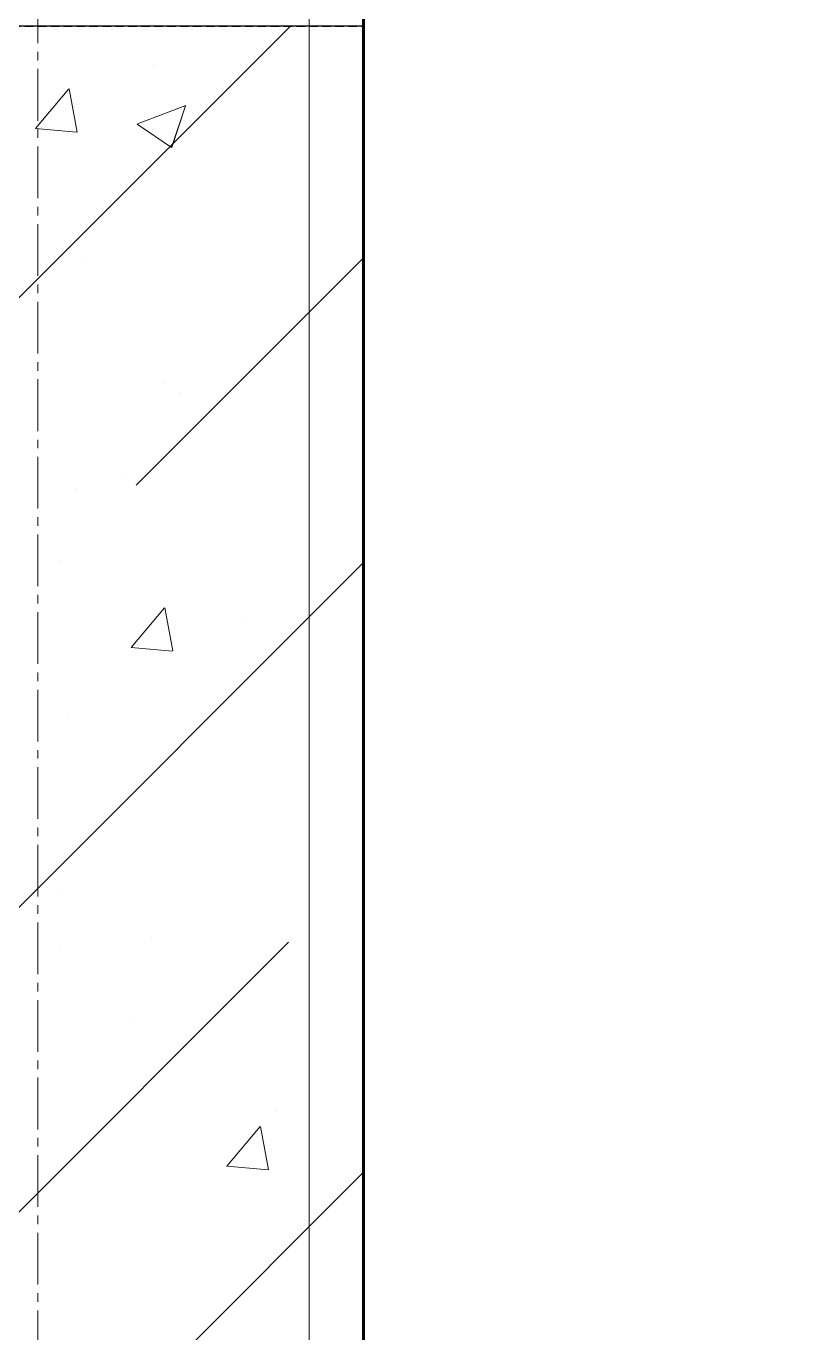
# Model space of a CAD drawing. Header units: millimetres. Extents: x 470010 to 1231400, y -134005 to 421770.
# Drawn here: x 672869.3 to 673156.8, y -53092.5 to -52611.2 of the extents above; entities that cross this region are included whole.
import ezdxf
from ezdxf.enums import TextEntityAlignment as Align

# ---------------------------------------------------------------- set-up
doc = ezdxf.new("R2010")
doc.units = ezdxf.units.MM
doc.linetypes.add('CENTER2', pattern=[28.575, 19.05, -3.175, 3.175, -3.175])
doc.linetypes.add('HIDDEN2', pattern=[4.7625, 3.175, -1.5875])
doc.layers.get('Defpoints').update_dxf_attribs({"color": 140})
for name, color, linetype, lineweight in [('0) шп потолок', 3, 'Continuous', 60), ('АР_Колонны', 70, 'Continuous', 30), ('АР_Стены ЖБ', 7, 'Continuous', 35), ('АР_Стены ПЕНОблок', 52, 'Continuous', 20), ('АР_Штриховка', 8, 'Continuous', 0)]:
    doc.layers.add(name, color=color, linetype=linetype, lineweight=lineweight)
doc.layers.add('РД_Оси_100', color=7, linetype='Continuous', lineweight=0, true_color=0x525252)
doc.styles.add('style1', font='ARIALN.TTF')

# ---------------------------------------------------------------- blocks, each defined once
blk = doc.blocks.new('СОШ_2200_АР_ОСИ_М100_28.05.24')
at = {"layer": 'РД_Оси_100', "color": 251, "linetype": 'CENTER2', "true_color": 0x636466}
blk.add_line((0, -6155), (0, 139938.679), dxfattribs=at)
blk = doc.blocks.new('A$C9108343f')
at = {"layer": '0) шп потолок'}
blk.add_lwpolyline([(14844.96, 43275.16), (14844.96, 51955), (7274.95, 51955), (7274.95, 42855), (13824.96, 42855)], dxfattribs=at)
at = {"layer": 'АР_Колонны', "color": 18, "linetype": 'HIDDEN2', "lineweight": 25, "true_color": 0x000000}
for p, q in [((7054.96, 47755), (7274.96, 47755)), ((7274.96, 47755), (7274.96, 46855))]:
    blk.add_line(p, q, dxfattribs=at)
at = {"layer": 'АР_Колонны', "color": 18, "linetype": 'Continuous', "lineweight": 15, "true_color": 0x000000}
for p, q in [((7274.96, 47755), (7054.96, 47755)), ((7274.96, 47755), (7054.96, 47755)), ((7274.96, 46855), (7274.96, 47755)), ((7274.96, 46855), (7274.96, 47755))]:
    blk.add_line(p, q, dxfattribs=at)
at = {"layer": 'АР_Стены ЖБ', "color": 18, "linetype": 'Continuous', "lineweight": 30, "true_color": 0x000000}
for p, q in [((7274.96, 47755), (7054.96, 47755)), ((7274.96, 46855), (7274.96, 47755))]:
    blk.add_line(p, q, dxfattribs=at)
at = {"layer": 'АР_Стены ПЕНОблок', "color": 18, "linetype": 'Continuous', "lineweight": 20, "true_color": 0x000000}
blk.add_line((7254.96, 21355), (7254.96, 97555), dxfattribs=at)
at = {"layer": 'АР_Штриховка', "color": 18, "linetype": 'Continuous', "lineweight": 5, "true_color": 0x000000}
for p, q in [((7054.96, 47561.94), (7248.02, 47755)), ((7191.24, 47585.97), (7274.96, 47669.68)), ((7054.96, 47337.43), (7274.96, 47557.43)), ((7163.18, 47557.91), (7163.18, 47557.91)), ((7107.05, 47277.27), (7247.37, 47417.59)), ((7054.96, 47112.92), (7274.96, 47332.92))]:
    blk.add_line(p, q, dxfattribs=at)
at = {"layer": 'АР_Штриховка', "color": 18, "linetype": 'Continuous', "lineweight": 0, "true_color": 0x000000}
for p, q in [((7175.47, 47754), (7175.47, 47754)), ((7197.64, 47740.58), (7197.64, 47740.58)), ((7154.13, 47717.26), (7166.38, 47731.85)), ((7169.51, 47715.96), (7166.57, 47731.88)), ((7191.7, 47719), (7209.48, 47725.83)), ((7204.28, 47710.34), (7209.43, 47725.69)), ((7154.13, 47717.25), (7169.32, 47715.93)), ((7191.63, 47718.87), (7204.27, 47710.35)), ((7204.34, 47715.54), (7204.34, 47715.54)), ((7172.38, 47669.44), (7172.38, 47669.44)), ((7153.68, 47654.02), (7153.68, 47654.02)), ((7201.11, 47623.73), (7201.11, 47623.73)), ((7207.24, 47619.91), (7207.24, 47619.91)), ((7187.15, 47589.03), (7187.15, 47589.03)), ((7169.29, 47584.89), (7169.29, 47584.89)), ((7189.38, 47526.2), (7201.62, 47540.79)), ((7204.75, 47524.9), (7201.81, 47540.83)), ((7230.49, 47536.22), (7230.49, 47536.22)), ((7248.01, 47533.26), (7248.01, 47533.26)), ((7189.38, 47526.2), (7204.56, 47524.87)), ((7238.74, 47519.18), (7238.74, 47519.18)), ((7166.2, 47500.33), (7166.2, 47500.33)), ((7163.67, 47436.03), (7163.67, 47436.03)), ((7196.89, 47418.94), (7196.89, 47418.94)), ((7163.11, 47415.78), (7163.11, 47415.78)), ((7189.28, 47389.39), (7189.28, 47389.39)), ((7242.83, 47355.27), (7242.83, 47355.27)), ((7224.62, 47335.14), (7236.87, 47349.74)), ((7239.99, 47333.85), (7237.05, 47349.77)), ((7160.02, 47331.22), (7160.02, 47331.22)), ((7224.62, 47335.14), (7239.8, 47333.81))]:
    blk.add_line(p, q, dxfattribs=at)
at = {"layer": 'РД_Оси_100'}
blk.add_blockref('СОШ_2200_АР_ОСИ_М100_28.05.24', (7154.96, 6755), dxfattribs=at)
at = {"layer": 'Defpoints', "color": 18, "true_color": 0x000000, "style": 'style1'}
for p in [(143949.34, 316089.12), (143974.98, 281639.5), (143890.4, 273244.71), (143839.99, 264276.81), (143967.75, 254892.38), (12251.96, 104178.14), (12382.58, 96023.14)]:
    blk.add_attdef('АР-ПОМЕЩЕНИЕ:НАИМЕНОВАНИЕ', text='', height=100, dxfattribs=at).set_placement(p, align=Align.MIDDLE)
at = {"layer": 'Defpoints', "color": 18, "true_color": 0x000000, "style": 'style1', "flags": 8}
for p in [(143951.3, 279099.09), (143848.34, 269251.11), (143875.33, 260094.25), (144049.74, 250824.7), (163419.28, 238153.36), (155897.46, 237965.97), (183037.2, 237965.97), (143342.94, 237876.19)]:
    blk.add_attdef('АР-ПОМЕЩЕНИЕ:НАИМЕНОВАНИЕ', text='', height=100, dxfattribs=at).set_placement(p, align=Align.MIDDLE)

msp = doc.modelspace()

# ---------------------------------------------------------------- linework, layer by layer
at = {"layer": '0) шп потолок'}
msp.add_lwpolyline([(680563.57, -57091.084), (680563.57, -48411.242), (672993.566, -48411.242), (672993.566, -57511.242), (679543.57, -57511.242)], dxfattribs=at)
at = {"layer": 'АР_Колонны', "color": 18, "linetype": 'HIDDEN2', "lineweight": 25, "true_color": 0x000000}
for p, q in [((672773.57, -52611.242), (672993.57, -52611.242)), ((672993.57, -52611.242), (672993.57, -53511.242))]:
    msp.add_line(p, q, dxfattribs=at)
at = {"layer": 'АР_Колонны', "color": 18, "linetype": 'Continuous', "lineweight": 15, "true_color": 0x000000}
for p, q in [((672993.57, -52611.242), (672773.57, -52611.242)), ((672993.57, -52611.242), (672773.57, -52611.242)), ((672993.57, -53511.242), (672993.57, -52611.242)), ((672993.57, -53511.242), (672993.57, -52611.242))]:
    msp.add_line(p, q, dxfattribs=at)
at = {"layer": 'АР_Стены ЖБ', "color": 18, "linetype": 'Continuous', "lineweight": 30, "true_color": 0x000000}
for p, q in [((672993.57, -52611.242), (672773.57, -52611.242)), ((672993.57, -53511.242), (672993.57, -52611.242))]:
    msp.add_line(p, q, dxfattribs=at)
at = {"layer": 'АР_Стены ПЕНОблок', "color": 18, "linetype": 'Continuous', "lineweight": 20, "true_color": 0x000000}
msp.add_line((672973.57, -79011.242), (672973.57, -2811.242), dxfattribs=at)
at = {"layer": 'АР_Штриховка', "color": 18, "linetype": 'Continuous', "lineweight": 5, "true_color": 0x000000}
for p, q in [((672773.57, -52804.307), (672966.634, -52611.242)), ((672909.856, -52780.273), (672993.57, -52696.56)), ((672773.57, -53028.813), (672993.57, -52808.813)), ((672825.666, -53088.97), (672965.983, -52948.653)), ((672773.57, -53253.319), (672993.57, -53033.319))]:
    msp.add_line(p, q, dxfattribs=at)
at = {"layer": 'АР_Штриховка', "color": 18, "linetype": 'Continuous', "lineweight": 0, "true_color": 0x000000}
for p, q in [((672872.747, -52648.983), (672884.992, -52634.39)), ((672888.118, -52650.281), (672885.181, -52634.36)), ((672910.308, -52647.238), (672928.093, -52640.411)), ((672922.894, -52655.899), (672928.044, -52640.55)), ((672910.247, -52647.373), (672922.881, -52655.895)), ((672872.747, -52648.988), (672887.929, -52650.316)), ((672907.99, -52840.04), (672920.236, -52825.447)), ((672923.361, -52841.338), (672920.424, -52825.417)), ((672907.99, -52840.045), (672923.172, -52841.373)), ((672943.234, -53031.097), (672955.479, -53016.504)), ((672958.603, -53032.395), (672955.667, -53016.474)), ((672943.233, -53031.101), (672958.415, -53032.43))]:
    msp.add_line(p, q, dxfattribs=at)

# ---------------------------------------------------------------- block references
msp.add_blockref('A$C9108343f', (665718.612, -100366.242))
at = {"layer": 'РД_Оси_100'}
msp.add_blockref('СОШ_2200_АР_ОСИ_М100_28.05.24', (672873.57, -93611.242), dxfattribs=at)

doc.saveas('drawing.dxf')
